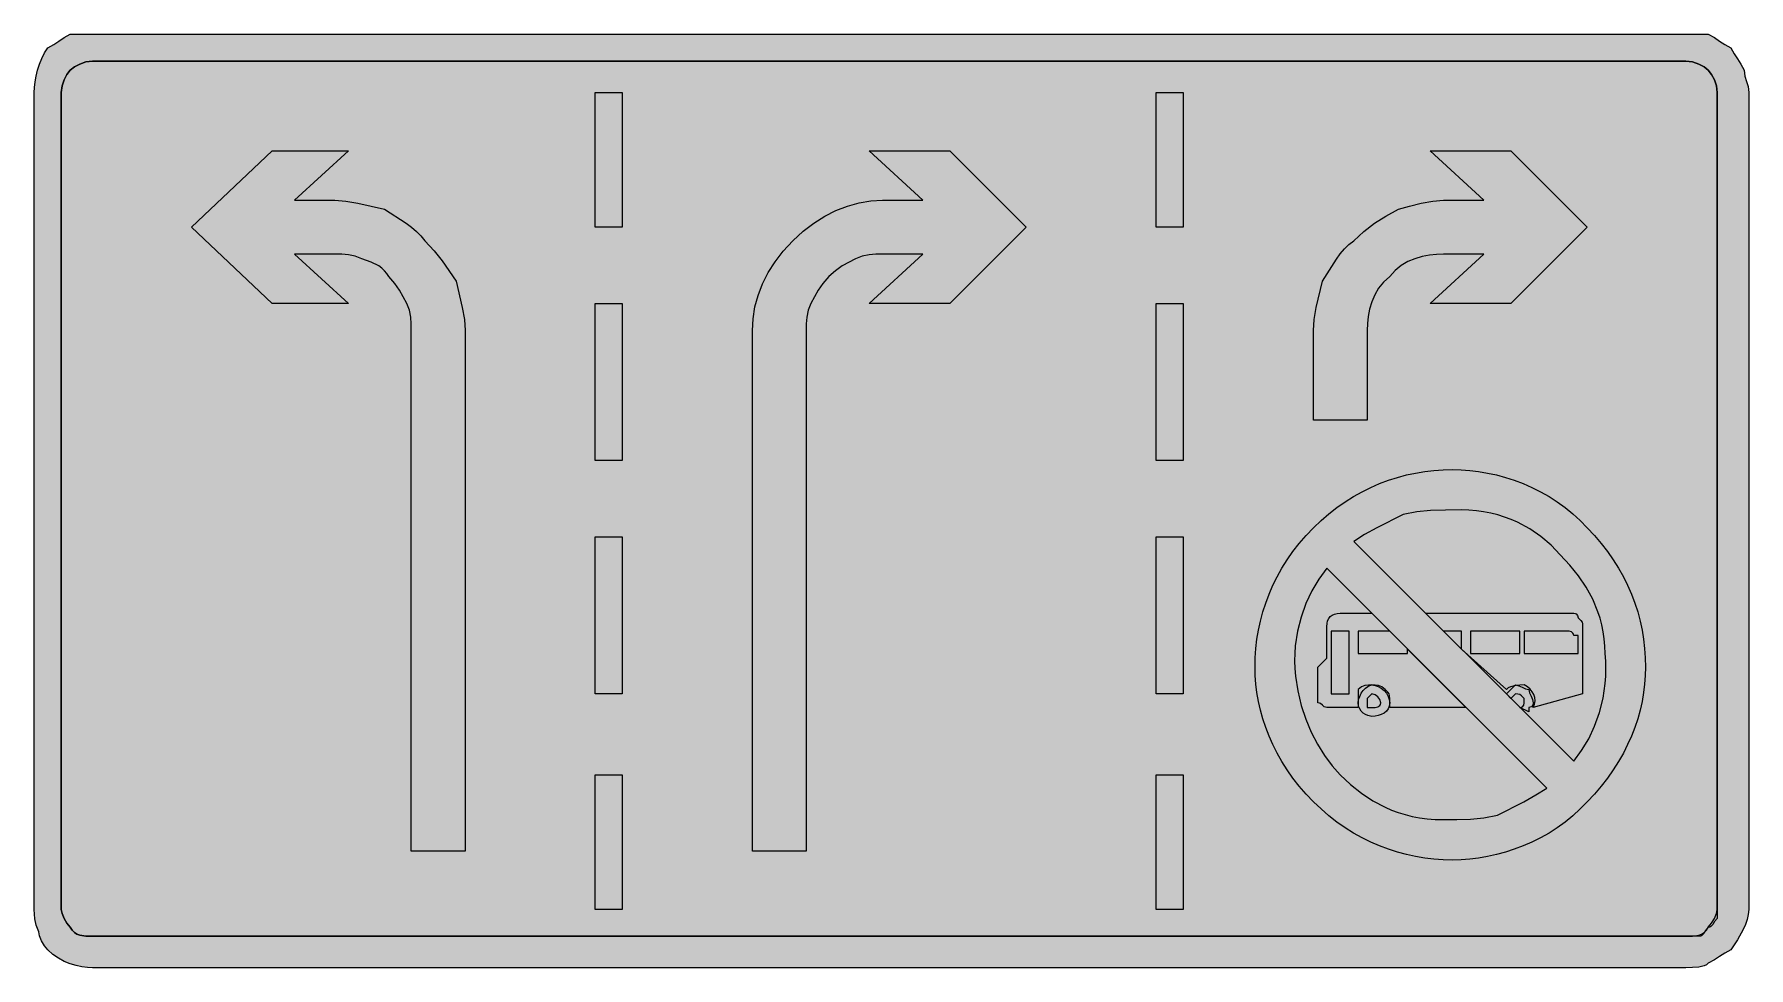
# Model space of a CAD drawing. Header units: metres. Extents: x 55 to 513, y 11 to 260.
import ezdxf

# ---------------------------------------------------------------- set-up
doc = ezdxf.new("R2010")
doc.units = ezdxf.units.M
for name, color, linetype, true_color in [('FILL_BLACK_000000', 7, 'Continuous', 0x000000), ('FILL_RED_FF0000', 7, 'Continuous', 0xff0000), ('FILL_WHITE_FFFFFF', 7, 'Continuous', 0xffffff)]:
    doc.layers.add(name, color=color, linetype=linetype, true_color=true_color)

msp = doc.modelspace()

# ---------------------------------------------------------------- hatches: boundary and pattern name
at = {"layer": 'FILL_BLACK_000000', "true_color": 0x000000}
h = msp.add_hatch(color=7, dxfattribs=at)
h.dxf.hatch_style = 1
h.paths.add_polyline_path([(502.41, 260.16), (504.02, 259.26), (505.41, 258.36), (506.8, 257.46), (508.41, 256.56), (509.31, 254.95), (510.21, 253.56), (511.11, 252.17), (512.01, 250.56), (512.2, 248.95), (512.61, 247.56), (513.02, 246.17), (513.21, 244.56), (513.21, 26.16), (513.1, 24.81), (512.8, 23.46), (512.32, 22.11), (511.71, 20.76), (510.17, 18.06), (508.41, 15.36), (506.8, 14.46), (505.41, 13.56), (504.02, 12.66), (502.41, 11.76), (501.91, 11.36), (501.3, 11.07), (499.86, 10.71), (498.19, 10.58), (496.41, 10.56), (70.41, 10.56), (69.01, 10.62), (67.52, 10.8), (65.98, 11.13), (64.41, 11.61), (62.84, 12.26), (61.3, 13.09), (59.81, 14.12), (58.41, 15.36), (57.53, 16.45), (56.76, 17.76), (56.22, 19.07), (56.01, 20.16), (55.32, 21.94), (54.96, 23.61), (54.81, 26.16), (54.81, 244.56), (54.87, 245.96), (55.03, 247.45), (55.32, 248.99), (55.71, 250.56), (56.22, 252.13), (56.83, 253.67), (57.57, 255.16), (58.41, 256.56), (60.02, 257.46), (61.41, 258.36), (62.8, 259.26), (64.41, 260.16), (70.41, 260.16), (496.41, 260.16), (502.41, 260.16)])
h.paths.add_polyline_path([(66.96, 252.21), (65.52, 251.44), (64.41, 250.56), (63.53, 249.45), (62.76, 248.01), (62.22, 246.34), (62.01, 244.56), (62.01, 26.16), (62.22, 25.07), (62.76, 23.76), (63.53, 22.45), (64.41, 21.36), (64.91, 20.57), (65.52, 19.97), (66.2, 19.55), (66.96, 19.26), (68.63, 19), (70.41, 18.96), (496.41, 18.96), (498.19, 19), (499.86, 19.26), (500.62, 19.55), (501.3, 19.97), (501.91, 20.57), (502.41, 21.36), (503.29, 22.45), (504.06, 23.76), (504.6, 25.07), (504.81, 26.16), (504.81, 244.56), (504.6, 246.34), (504.06, 248.01), (503.29, 249.45), (502.41, 250.56), (501.3, 251.44), (499.86, 252.21), (498.19, 252.75), (496.41, 252.96), (70.41, 252.96), (68.63, 252.75), (66.96, 252.21)], flags=16)
h = msp.add_hatch(color=7, dxfattribs=at)
h.dxf.hatch_style = 1
h.paths.add_polyline_path([(204.81, 244.56), (212.01, 244.56), (212.01, 208.56), (204.81, 208.56), (204.81, 244.56)])
h = msp.add_hatch(color=7, dxfattribs=at)
h.dxf.hatch_style = 1
h.paths.add_polyline_path([(354.81, 244.56), (362.01, 244.56), (362.01, 208.56), (354.81, 208.56), (354.81, 244.56)])
h = msp.add_hatch(color=7, dxfattribs=at)
h.dxf.hatch_style = 1
h.paths.add_polyline_path([(138.81, 228.96), (124.41, 215.76), (135.21, 215.76), (138.12, 215.55), (141.36, 215.01), (148.41, 213.36), (154.26, 209.61), (155.69, 208.57), (157.02, 207.45), (158.2, 206.26), (159.21, 204.96), (161.7, 202.26), (163.86, 199.56), (167.61, 194.16), (169.26, 187.11), (169.8, 183.87), (170.01, 180.96), (170.01, 41.76), (155.61, 41.76), (155.61, 180.96), (155.59, 182.76), (155.46, 184.56), (155.1, 186.36), (154.41, 188.16), (152.46, 191.76), (151.2, 193.56), (149.61, 195.36), (149.1, 196.21), (148.48, 196.95), (147.75, 197.62), (146.91, 198.21), (144.88, 199.24), (142.41, 200.16), (140.61, 200.85), (138.81, 201.21), (137.01, 201.34), (135.21, 201.36), (124.41, 201.36), (138.81, 188.16), (118.41, 188.16), (96.81, 208.56), (118.41, 228.96), (138.81, 228.96)])
h = msp.add_hatch(color=7, dxfattribs=at)
h.dxf.hatch_style = 1
h.paths.add_polyline_path([(320.01, 208.56), (299.61, 188.16), (278.01, 188.16), (292.41, 201.36), (281.61, 201.36), (279.81, 201.34), (278.01, 201.21), (276.21, 200.85), (274.41, 200.16), (270.81, 198.21), (269.01, 196.95), (267.21, 195.36), (265.62, 193.56), (264.36, 191.76), (262.41, 188.16), (261.72, 186.36), (261.36, 184.56), (261.23, 182.76), (261.21, 180.96), (261.21, 41.76), (246.81, 41.76), (246.81, 180.96), (246.98, 184.11), (247.48, 187.24), (248.33, 190.35), (249.51, 193.41), (251.03, 196.42), (252.88, 199.35), (255.08, 202.21), (257.61, 204.96), (260.36, 207.49), (263.22, 209.68), (266.15, 211.54), (269.16, 213.06), (272.22, 214.24), (275.33, 215.08), (278.46, 215.59), (281.61, 215.76), (292.41, 215.76), (278.01, 228.96), (299.61, 228.96), (320.01, 208.56)])
h = msp.add_hatch(color=7, dxfattribs=at)
h.dxf.hatch_style = 1
h.paths.add_polyline_path([(470.01, 208.56), (449.61, 188.16), (428.01, 188.16), (442.41, 201.36), (431.61, 201.36), (429.76, 201.3), (427.84, 201.1), (425.89, 200.73), (423.96, 200.16), (422.08, 199.37), (420.3, 198.32), (418.67, 197), (417.21, 195.36), (415.57, 193.9), (414.25, 192.27), (413.2, 190.49), (412.41, 188.61), (411.84, 186.68), (411.47, 184.73), (411.27, 182.81), (411.21, 180.96), (411.21, 156.96), (396.81, 156.96), (396.81, 180.96), (397.02, 183.87), (397.56, 187.11), (399.21, 194.16), (402.96, 200.01), (404, 201.44), (405.12, 202.77), (406.31, 203.95), (407.61, 204.96), (410.33, 207.45), (413.16, 209.61), (416.22, 211.54), (419.61, 213.36), (422.5, 214.24), (425.61, 215.01), (428.72, 215.55), (431.61, 215.76), (442.41, 215.76), (428.01, 228.96), (449.61, 228.96), (470.01, 208.56)])
h = msp.add_hatch(color=7, dxfattribs=at)
h.dxf.hatch_style = 1
h.paths.add_polyline_path([(204.81, 188.16), (212.01, 188.16), (212.01, 146.16), (204.81, 146.16), (204.81, 188.16)])
h = msp.add_hatch(color=7, dxfattribs=at)
h.dxf.hatch_style = 1
h.paths.add_polyline_path([(354.81, 188.16), (362.01, 188.16), (362.01, 146.16), (354.81, 146.16), (354.81, 188.16)])
h = msp.add_hatch(color=7, dxfattribs=at)
h.dxf.hatch_style = 1
h.paths.add_polyline_path([(204.81, 125.76), (212.01, 125.76), (212.01, 83.76), (204.81, 83.76), (204.81, 125.76)])
h = msp.add_hatch(color=7, dxfattribs=at)
h.dxf.hatch_style = 1
h.paths.add_polyline_path([(354.81, 125.76), (362.01, 125.76), (362.01, 83.76), (354.81, 83.76), (354.81, 125.76)])
h = msp.add_hatch(color=7, dxfattribs=at)
h.dxf.hatch_style = 1
h.paths.add_polyline_path([(417.21, 82.56), (417.19, 83.27), (417.06, 83.76), (416.7, 84.25), (416.01, 84.96), (415.11, 85.65), (414.21, 86.01), (413.31, 86.14), (412.41, 86.16), (411.51, 86.14), (410.61, 86.01), (409.71, 85.65), (408.81, 84.96), (408.81, 82.56), (408.81, 80.16), (400.41, 80.16), (400.01, 80.21), (399.7, 80.35), (399.21, 80.76), (398.72, 81.17), (398.41, 81.31), (398.01, 81.36), (398.01, 82.56), (398.01, 90.96), (400.41, 93.36), (400.41, 101.76), (400.47, 102.6), (400.63, 103.33), (400.92, 103.95), (401.31, 104.46), (401.82, 104.85), (402.43, 105.13), (403.17, 105.3), (404.01, 105.36), (412.41, 105.36), (417.21, 100.56), (408.81, 100.56), (408.81, 94.56), (422.01, 94.56), (422.01, 95.76), (437.61, 80.16), (417.21, 80.16), (417.21, 82.56)])
h.paths.add_polyline_path([(401.61, 83.76), (406.41, 83.76), (406.41, 100.56), (401.61, 100.56), (401.61, 83.76)], flags=16)
h = msp.add_hatch(color=7, dxfattribs=at)
h.dxf.hatch_style = 1
h.paths.add_polyline_path([(466.81, 105.31), (467.1, 105.17), (467.46, 104.76), (467.61, 104.16), (468.3, 103.45), (468.66, 102.96), (468.79, 102.47), (468.81, 101.76), (468.81, 83.76), (455.61, 80.16), (455.95, 81.06), (456.08, 81.94), (456.01, 82.8), (455.76, 83.61), (455.34, 84.37), (454.77, 85.05), (454.05, 85.66), (453.21, 86.16), (450.81, 86.01), (449.5, 85.65), (448.91, 85.36), (448.41, 84.96), (436.41, 95.76), (436.41, 100.56), (431.61, 100.56), (426.81, 105.36), (465.21, 105.36), (466.41, 105.36), (466.81, 105.31)])
h.paths.add_polyline_path([(466.41, 99.36), (466.36, 99.76), (466.22, 100.05), (465.81, 100.41), (465.21, 100.56), (453.21, 100.56), (453.21, 94.56), (467.61, 94.56), (467.61, 98.16), (467.61, 99.36), (466.41, 99.36)], flags=16)
h.paths.add_polyline_path([(438.81, 100.56), (438.81, 94.56), (452.01, 94.56), (452.01, 100.56), (438.81, 100.56)], flags=16)
h = msp.add_hatch(color=7, dxfattribs=at)
h.dxf.hatch_style = 1
h.paths.add_polyline_path([(416.8, 79.78), (416.32, 79.17), (415.71, 78.66), (414.98, 78.27), (414.17, 77.98), (413.31, 77.82), (412.41, 77.76), (411.34, 77.98), (410.74, 78.27), (410.16, 78.66), (409.63, 79.17), (409.2, 79.78), (408.92, 80.52), (408.81, 81.36), (408.92, 82.26), (409.2, 83.12), (409.63, 83.93), (410.16, 84.66), (410.74, 85.27), (411.34, 85.75), (411.91, 86.05), (412.41, 86.16), (413.31, 86.05), (414.17, 85.75), (414.98, 85.27), (415.71, 84.66), (416.32, 83.93), (416.8, 83.12), (417.1, 82.26), (417.21, 81.36), (417.1, 80.52), (416.8, 79.78)])
h.paths.add_polyline_path([(414.06, 83.01), (413.29, 83.55), (412.41, 83.76), (411.21, 82.56), (411.21, 81.36), (411.21, 80.16), (412.41, 80.16), (413.29, 80.18), (414.06, 80.31), (414.6, 80.67), (414.76, 80.96), (414.81, 81.36), (414.6, 82.24), (414.06, 83.01)], flags=16)
h = msp.add_hatch(color=7, dxfattribs=at)
h.dxf.hatch_style = 1
h.paths.add_polyline_path([(450.81, 86.16), (451.71, 85.97), (452.61, 85.56), (453.51, 85.15), (454.41, 84.96), (454.6, 84.06), (455.01, 83.16), (455.42, 82.26), (455.61, 81.36), (455.46, 80.76), (455.1, 80.35), (454.81, 80.21), (454.41, 80.16), (454.41, 78.96), (452.01, 80.16), (452.41, 80.21), (452.7, 80.35), (453.06, 80.76), (453.21, 81.36), (453.21, 82.56), (452.5, 83.25), (452.01, 83.61), (451.52, 83.74), (450.81, 83.76), (449.61, 82.56), (448.41, 83.76), (450.81, 86.16)])
h = msp.add_hatch(color=7, dxfattribs=at)
h.dxf.hatch_style = 1
h.paths.add_polyline_path([(204.81, 62.16), (212.01, 62.16), (212.01, 26.16), (204.81, 26.16), (204.81, 62.16)])
h = msp.add_hatch(color=7, dxfattribs=at)
h.dxf.hatch_style = 1
h.paths.add_polyline_path([(354.81, 62.16), (362.01, 62.16), (362.01, 26.16), (354.81, 26.16), (354.81, 62.16)])
at = {"layer": 'FILL_RED_FF0000', "true_color": 0xff0000}
h = msp.add_hatch(color=7, dxfattribs=at)
h.dxf.hatch_style = 1
h.paths.add_polyline_path([(485.1, 84.11), (484.69, 81.79), (484.17, 79.47), (483.52, 77.14), (482.75, 74.82), (481.86, 72.51), (480.84, 70.21), (479.69, 67.93), (478.41, 65.68), (477, 63.45), (475.46, 61.26), (473.78, 59.12), (471.96, 57.01), (470.01, 54.96), (468.16, 53.01), (466.2, 51.19), (464.15, 49.51), (462.02, 47.97), (459.82, 46.56), (457.56, 45.28), (455.26, 44.13), (452.91, 43.11), (450.54, 42.22), (448.14, 41.45), (445.74, 40.8), (443.35, 40.28), (440.97, 39.87), (438.61, 39.59), (436.29, 39.42), (434.01, 39.36), (431.54, 39.42), (429.06, 39.59), (426.6, 39.87), (424.15, 40.28), (421.71, 40.8), (419.29, 41.45), (416.89, 42.22), (414.51, 43.11), (412.16, 44.13), (409.85, 45.28), (407.56, 46.56), (405.32, 47.97), (403.12, 49.51), (400.97, 51.19), (398.86, 53.01), (396.81, 54.96), (394.86, 57.01), (393.04, 59.12), (391.36, 61.26), (389.82, 63.45), (388.41, 65.68), (387.13, 67.93), (385.98, 70.21), (384.96, 72.51), (384.07, 74.82), (383.3, 77.14), (382.65, 79.47), (382.13, 81.79), (381.72, 84.11), (381.44, 86.41), (381.27, 88.7), (381.21, 90.96), (381.27, 93.43), (381.44, 95.91), (381.72, 98.37), (382.13, 100.82), (382.65, 103.26), (383.3, 105.68), (384.07, 108.08), (384.96, 110.46), (385.98, 112.81), (387.13, 115.12), (388.41, 117.41), (389.82, 119.65), (391.36, 121.85), (393.04, 124), (394.86, 126.11), (396.81, 128.16), (398.86, 130.11), (400.97, 131.93), (403.12, 133.61), (405.32, 135.15), (407.56, 136.56), (409.85, 137.84), (412.16, 138.99), (414.51, 140.01), (416.89, 140.9), (419.29, 141.67), (421.71, 142.32), (424.15, 142.84), (426.6, 143.25), (429.06, 143.53), (431.54, 143.7), (434.01, 143.76), (436.29, 143.7), (438.61, 143.53), (440.97, 143.25), (443.35, 142.84), (445.74, 142.32), (448.14, 141.67), (450.54, 140.9), (452.91, 140.01), (455.26, 138.99), (457.56, 137.84), (459.82, 136.56), (462.02, 135.15), (464.15, 133.61), (466.2, 131.93), (468.16, 130.11), (470.01, 128.16), (471.96, 126.11), (473.78, 124), (475.46, 121.85), (477, 119.65), (478.41, 117.41), (479.69, 115.12), (480.84, 112.81), (481.86, 110.46), (482.75, 108.08), (483.52, 105.68), (484.17, 103.26), (484.69, 100.82), (485.1, 98.37), (485.38, 95.91), (485.55, 93.43), (485.61, 90.96), (485.55, 88.7), (485.38, 86.41), (485.1, 84.11)])
h.paths.add_polyline_path([(472.02, 75.19), (473.31, 78.81), (474.26, 82.6), (474.85, 86.52), (474.99, 88.51), (475.04, 90.52), (474.98, 92.54), (474.81, 94.56), (474.75, 96.56), (474.59, 98.5), (474.32, 100.39), (473.95, 102.23), (473.48, 104.02), (472.91, 105.76), (471.51, 109.11), (469.77, 112.29), (467.72, 115.32), (465.39, 118.2), (462.81, 120.96), (460.4, 123.54), (457.67, 125.87), (454.67, 127.92), (451.41, 129.66), (449.69, 130.4), (447.93, 131.06), (446.11, 131.63), (444.25, 132.1), (442.34, 132.47), (440.4, 132.74), (438.42, 132.9), (436.41, 132.96), (432.12, 132.94), (428.16, 132.81), (424.43, 132.45), (420.81, 131.76), (413.76, 128.16), (410.52, 126.36), (407.61, 124.56), (466.41, 65.76), (468.54, 68.62), (470.42, 71.78), (472.02, 75.19)], flags=16)
h.paths.add_polyline_path([(396.4, 111.34), (394.8, 107.93), (393.51, 104.31), (392.56, 100.52), (391.97, 96.6), (391.83, 94.61), (391.78, 92.6), (391.84, 90.58), (392.01, 88.56), (392.62, 84.57), (393.55, 80.72), (394.75, 77.04), (396.21, 73.56), (397.89, 70.3), (399.77, 67.3), (401.82, 64.57), (404.01, 62.16), (406.77, 59.58), (409.67, 57.25), (412.74, 55.2), (416.01, 53.46), (417.73, 52.72), (419.5, 52.06), (421.34, 51.49), (423.25, 51.02), (425.22, 50.65), (427.27, 50.38), (429.4, 50.22), (431.61, 50.16), (435.21, 50.18), (438.81, 50.31), (442.41, 50.67), (446.01, 51.36), (453.06, 54.96), (456.3, 56.76), (459.21, 58.56), (400.41, 117.36), (398.28, 114.5), (396.4, 111.34)], flags=16)
at = {"layer": 'FILL_WHITE_FFFFFF', "true_color": 0xffffff}
h = msp.add_hatch(color=7, dxfattribs=at)
h.dxf.hatch_style = 1
h.paths.add_polyline_path([(496.41, 252.96), (498.19, 252.75), (499.86, 252.21), (501.3, 251.44), (502.41, 250.56), (503.29, 249.45), (504.06, 248.01), (504.6, 246.34), (504.81, 244.56), (504.81, 26.16), (504.81, 23.76), (504.1, 22.88), (503.61, 22.11), (503.12, 21.57), (502.81, 21.41), (502.41, 21.36), (501.7, 20.48), (501.21, 19.71), (500.72, 19.17), (500.41, 19.01), (500.01, 18.96), (496.41, 18.96), (70.41, 18.96), (68.63, 19), (66.96, 19.26), (66.2, 19.55), (65.52, 19.97), (64.91, 20.57), (64.41, 21.36), (63.53, 22.45), (62.76, 23.76), (62.22, 25.07), (62.01, 26.16), (62.01, 244.56), (62.22, 246.34), (62.76, 248.01), (63.53, 249.45), (64.41, 250.56), (65.52, 251.44), (66.96, 252.21), (68.63, 252.75), (70.41, 252.96), (496.41, 252.96)])

# ---------------------------------------------------------------- linework, layer by layer
at = {"layer": 'FILL_BLACK_000000', "lineweight": 0, "true_color": 0x000000}
for points in [[(502.41, 260.16), (504.02, 259.26), (505.41, 258.36), (506.8, 257.46), (508.41, 256.56), (509.31, 254.95), (510.21, 253.56), (511.11, 252.17), (512.01, 250.56), (512.2, 248.95), (512.61, 247.56), (513.02, 246.17), (513.21, 244.56), (513.21, 26.16), (513.1, 24.81), (512.8, 23.46), (512.32, 22.11), (511.71, 20.76), (510.17, 18.06), (508.41, 15.36), (506.8, 14.46), (505.41, 13.56), (504.02, 12.66), (502.41, 11.76), (501.91, 11.36), (501.3, 11.07), (499.86, 10.71), (498.19, 10.58), (496.41, 10.56), (70.41, 10.56), (69.01, 10.62), (67.52, 10.8), (65.98, 11.13), (64.41, 11.61), (62.84, 12.26), (61.3, 13.09), (59.81, 14.12), (58.41, 15.36), (57.53, 16.45), (56.76, 17.76), (56.22, 19.07), (56.01, 20.16), (55.32, 21.94), (54.96, 23.61), (54.81, 26.16), (54.81, 244.56), (54.87, 245.96), (55.03, 247.45), (55.32, 248.99), (55.71, 250.56), (56.22, 252.13), (56.83, 253.67), (57.57, 255.16), (58.41, 256.56), (60.02, 257.46), (61.41, 258.36), (62.8, 259.26), (64.41, 260.16), (70.41, 260.16), (496.41, 260.16)], [(66.96, 252.21), (65.52, 251.44), (64.41, 250.56), (63.53, 249.45), (62.76, 248.01), (62.22, 246.34), (62.01, 244.56), (62.01, 26.16), (62.22, 25.07), (62.76, 23.76), (63.53, 22.45), (64.41, 21.36), (64.91, 20.57), (65.52, 19.97), (66.2, 19.55), (66.96, 19.26), (68.63, 19), (70.41, 18.96), (496.41, 18.96), (498.19, 19), (499.86, 19.26), (500.62, 19.55), (501.3, 19.97), (501.91, 20.57), (502.41, 21.36), (503.29, 22.45), (504.06, 23.76), (504.6, 25.07), (504.81, 26.16), (504.81, 244.56), (504.6, 246.34), (504.06, 248.01), (503.29, 249.45), (502.41, 250.56), (501.3, 251.44), (499.86, 252.21), (498.19, 252.75), (496.41, 252.96), (70.41, 252.96), (68.63, 252.75)], [(204.81, 244.56), (212.01, 244.56), (212.01, 208.56), (204.81, 208.56)], [(354.81, 244.56), (362.01, 244.56), (362.01, 208.56), (354.81, 208.56)], [(138.81, 228.96), (124.41, 215.76), (135.21, 215.76), (138.12, 215.55), (141.36, 215.01), (148.41, 213.36), (154.26, 209.61), (155.69, 208.57), (157.02, 207.45), (158.2, 206.26), (159.21, 204.96), (161.7, 202.26), (163.86, 199.56), (167.61, 194.16), (169.26, 187.11), (169.8, 183.87), (170.01, 180.96), (170.01, 41.76), (155.61, 41.76), (155.61, 180.96), (155.59, 182.76), (155.46, 184.56), (155.1, 186.36), (154.41, 188.16), (152.46, 191.76), (151.2, 193.56), (149.61, 195.36), (149.1, 196.21), (148.48, 196.95), (147.75, 197.62), (146.91, 198.21), (144.88, 199.24), (142.41, 200.16), (140.61, 200.85), (138.81, 201.21), (137.01, 201.34), (135.21, 201.36), (124.41, 201.36), (138.81, 188.16), (118.41, 188.16), (96.81, 208.56), (118.41, 228.96)], [(320.01, 208.56), (299.61, 188.16), (278.01, 188.16), (292.41, 201.36), (281.61, 201.36), (279.81, 201.34), (278.01, 201.21), (276.21, 200.85), (274.41, 200.16), (270.81, 198.21), (269.01, 196.95), (267.21, 195.36), (265.62, 193.56), (264.36, 191.76), (262.41, 188.16), (261.72, 186.36), (261.36, 184.56), (261.23, 182.76), (261.21, 180.96), (261.21, 41.76), (246.81, 41.76), (246.81, 180.96), (246.98, 184.11), (247.48, 187.24), (248.33, 190.35), (249.51, 193.41), (251.03, 196.42), (252.88, 199.35), (255.08, 202.21), (257.61, 204.96), (260.36, 207.49), (263.22, 209.68), (266.15, 211.54), (269.16, 213.06), (272.22, 214.24), (275.33, 215.08), (278.46, 215.59), (281.61, 215.76), (292.41, 215.76), (278.01, 228.96), (299.61, 228.96)], [(470.01, 208.56), (449.61, 188.16), (428.01, 188.16), (442.41, 201.36), (431.61, 201.36), (429.76, 201.3), (427.84, 201.1), (425.89, 200.73), (423.96, 200.16), (422.08, 199.37), (420.3, 198.32), (418.67, 197), (417.21, 195.36), (415.57, 193.9), (414.25, 192.27), (413.2, 190.49), (412.41, 188.61), (411.84, 186.68), (411.47, 184.73), (411.27, 182.81), (411.21, 180.96), (411.21, 156.96), (396.81, 156.96), (396.81, 180.96), (397.02, 183.87), (397.56, 187.11), (399.21, 194.16), (402.96, 200.01), (404, 201.44), (405.12, 202.77), (406.31, 203.95), (407.61, 204.96), (410.33, 207.45), (413.16, 209.61), (416.22, 211.54), (419.61, 213.36), (422.5, 214.24), (425.61, 215.01), (428.72, 215.55), (431.61, 215.76), (442.41, 215.76), (428.01, 228.96), (449.61, 228.96)], [(204.81, 188.16), (212.01, 188.16), (212.01, 146.16), (204.81, 146.16)], [(354.81, 188.16), (362.01, 188.16), (362.01, 146.16), (354.81, 146.16)], [(204.81, 125.76), (212.01, 125.76), (212.01, 83.76), (204.81, 83.76)], [(354.81, 125.76), (362.01, 125.76), (362.01, 83.76), (354.81, 83.76)], [(417.21, 82.56), (417.19, 83.27), (417.06, 83.76), (416.7, 84.25), (416.01, 84.96), (415.11, 85.65), (414.21, 86.01), (413.31, 86.14), (412.41, 86.16), (411.51, 86.14), (410.61, 86.01), (409.71, 85.65), (408.81, 84.96), (408.81, 82.56), (408.81, 80.16), (400.41, 80.16), (400.01, 80.21), (399.7, 80.35), (399.21, 80.76), (398.72, 81.17), (398.41, 81.31), (398.01, 81.36), (398.01, 82.56), (398.01, 90.96), (400.41, 93.36), (400.41, 101.76), (400.47, 102.6), (400.63, 103.33), (400.92, 103.95), (401.31, 104.46), (401.82, 104.85), (402.43, 105.13), (403.17, 105.3), (404.01, 105.36), (412.41, 105.36), (417.21, 100.56), (408.81, 100.56), (408.81, 94.56), (422.01, 94.56), (422.01, 95.76), (437.61, 80.16), (417.21, 80.16)], [(466.81, 105.31), (467.1, 105.17), (467.46, 104.76), (467.61, 104.16), (468.3, 103.45), (468.66, 102.96), (468.79, 102.47), (468.81, 101.76), (468.81, 83.76), (455.61, 80.16), (455.95, 81.06), (456.08, 81.94), (456.01, 82.8), (455.76, 83.61), (455.34, 84.37), (454.77, 85.05), (454.05, 85.66), (453.21, 86.16), (450.81, 86.01), (449.5, 85.65), (448.91, 85.36), (448.41, 84.96), (436.41, 95.76), (436.41, 100.56), (431.61, 100.56), (426.81, 105.36), (465.21, 105.36), (466.41, 105.36)], [(401.61, 83.76), (406.41, 83.76), (406.41, 100.56), (401.61, 100.56)], [(438.81, 100.56), (438.81, 94.56), (452.01, 94.56), (452.01, 100.56)], [(466.41, 99.36), (466.36, 99.76), (466.22, 100.05), (465.81, 100.41), (465.21, 100.56), (453.21, 100.56), (453.21, 94.56), (467.61, 94.56), (467.61, 98.16), (467.61, 99.36)], [(416.8, 79.78), (416.32, 79.17), (415.71, 78.66), (414.98, 78.27), (414.17, 77.98), (413.31, 77.82), (412.41, 77.76), (411.34, 77.98), (410.74, 78.27), (410.16, 78.66), (409.63, 79.17), (409.2, 79.78), (408.92, 80.52), (408.81, 81.36), (408.92, 82.26), (409.2, 83.12), (409.63, 83.93), (410.16, 84.66), (410.74, 85.27), (411.34, 85.75), (411.91, 86.05), (412.41, 86.16), (413.31, 86.05), (414.17, 85.75), (414.98, 85.27), (415.71, 84.66), (416.32, 83.93), (416.8, 83.12), (417.1, 82.26), (417.21, 81.36), (417.1, 80.52)], [(414.06, 83.01), (413.29, 83.55), (412.41, 83.76), (411.21, 82.56), (411.21, 81.36), (411.21, 80.16), (412.41, 80.16), (413.29, 80.18), (414.06, 80.31), (414.6, 80.67), (414.76, 80.96), (414.81, 81.36), (414.6, 82.24)], [(450.81, 86.16), (451.71, 85.97), (452.61, 85.56), (453.51, 85.15), (454.41, 84.96), (454.6, 84.06), (455.01, 83.16), (455.42, 82.26), (455.61, 81.36), (455.46, 80.76), (455.1, 80.35), (454.81, 80.21), (454.41, 80.16), (454.41, 78.96), (452.01, 80.16), (452.41, 80.21), (452.7, 80.35), (453.06, 80.76), (453.21, 81.36), (453.21, 82.56), (452.5, 83.25), (452.01, 83.61), (451.52, 83.74), (450.81, 83.76), (449.61, 82.56), (448.41, 83.76)], [(204.81, 62.16), (212.01, 62.16), (212.01, 26.16), (204.81, 26.16)], [(354.81, 62.16), (362.01, 62.16), (362.01, 26.16), (354.81, 26.16)]]:
    msp.add_lwpolyline(points, close=True, dxfattribs=at)
at = {"layer": 'FILL_RED_FF0000', "lineweight": 0, "true_color": 0xff0000}
for points in [[(485.1, 84.11), (484.69, 81.79), (484.17, 79.47), (483.52, 77.14), (482.75, 74.82), (481.86, 72.51), (480.84, 70.21), (479.69, 67.93), (478.41, 65.68), (477, 63.45), (475.46, 61.26), (473.78, 59.12), (471.96, 57.01), (470.01, 54.96), (468.16, 53.01), (466.2, 51.19), (464.15, 49.51), (462.02, 47.97), (459.82, 46.56), (457.56, 45.28), (455.26, 44.13), (452.91, 43.11), (450.54, 42.22), (448.14, 41.45), (445.74, 40.8), (443.35, 40.28), (440.97, 39.87), (438.61, 39.59), (436.29, 39.42), (434.01, 39.36), (431.54, 39.42), (429.06, 39.59), (426.6, 39.87), (424.15, 40.28), (421.71, 40.8), (419.29, 41.45), (416.89, 42.22), (414.51, 43.11), (412.16, 44.13), (409.85, 45.28), (407.56, 46.56), (405.32, 47.97), (403.12, 49.51), (400.97, 51.19), (398.86, 53.01), (396.81, 54.96), (394.86, 57.01), (393.04, 59.12), (391.36, 61.26), (389.82, 63.45), (388.41, 65.68), (387.13, 67.93), (385.98, 70.21), (384.96, 72.51), (384.07, 74.82), (383.3, 77.14), (382.65, 79.47), (382.13, 81.79), (381.72, 84.11), (381.44, 86.41), (381.27, 88.7), (381.21, 90.96), (381.27, 93.43), (381.44, 95.91), (381.72, 98.37), (382.13, 100.82), (382.65, 103.26), (383.3, 105.68), (384.07, 108.08), (384.96, 110.46), (385.98, 112.81), (387.13, 115.12), (388.41, 117.41), (389.82, 119.65), (391.36, 121.85), (393.04, 124), (394.86, 126.11), (396.81, 128.16), (398.86, 130.11), (400.97, 131.93), (403.12, 133.61), (405.32, 135.15), (407.56, 136.56), (409.85, 137.84), (412.16, 138.99), (414.51, 140.01), (416.89, 140.9), (419.29, 141.67), (421.71, 142.32), (424.15, 142.84), (426.6, 143.25), (429.06, 143.53), (431.54, 143.7), (434.01, 143.76), (436.29, 143.7), (438.61, 143.53), (440.97, 143.25), (443.35, 142.84), (445.74, 142.32), (448.14, 141.67), (450.54, 140.9), (452.91, 140.01), (455.26, 138.99), (457.56, 137.84), (459.82, 136.56), (462.02, 135.15), (464.15, 133.61), (466.2, 131.93), (468.16, 130.11), (470.01, 128.16), (471.96, 126.11), (473.78, 124), (475.46, 121.85), (477, 119.65), (478.41, 117.41), (479.69, 115.12), (480.84, 112.81), (481.86, 110.46), (482.75, 108.08), (483.52, 105.68), (484.17, 103.26), (484.69, 100.82), (485.1, 98.37), (485.38, 95.91), (485.55, 93.43), (485.61, 90.96), (485.55, 88.7), (485.38, 86.41)], [(472.02, 75.19), (473.31, 78.81), (474.26, 82.6), (474.85, 86.52), (474.99, 88.51), (475.04, 90.52), (474.98, 92.54), (474.81, 94.56), (474.75, 96.56), (474.59, 98.5), (474.32, 100.39), (473.95, 102.23), (473.48, 104.02), (472.91, 105.76), (471.51, 109.11), (469.77, 112.29), (467.72, 115.32), (465.39, 118.2), (462.81, 120.96), (460.4, 123.54), (457.67, 125.87), (454.67, 127.92), (451.41, 129.66), (449.69, 130.4), (447.93, 131.06), (446.11, 131.63), (444.25, 132.1), (442.34, 132.47), (440.4, 132.74), (438.42, 132.9), (436.41, 132.96), (432.12, 132.94), (428.16, 132.81), (424.43, 132.45), (420.81, 131.76), (413.76, 128.16), (410.52, 126.36), (407.61, 124.56), (466.41, 65.76), (468.54, 68.62), (470.42, 71.78)], [(396.4, 111.34), (394.8, 107.93), (393.51, 104.31), (392.56, 100.52), (391.97, 96.6), (391.83, 94.61), (391.78, 92.6), (391.84, 90.58), (392.01, 88.56), (392.62, 84.57), (393.55, 80.72), (394.75, 77.04), (396.21, 73.56), (397.89, 70.3), (399.77, 67.3), (401.82, 64.57), (404.01, 62.16), (406.77, 59.58), (409.67, 57.25), (412.74, 55.2), (416.01, 53.46), (417.73, 52.72), (419.5, 52.06), (421.34, 51.49), (423.25, 51.02), (425.22, 50.65), (427.27, 50.38), (429.4, 50.22), (431.61, 50.16), (435.21, 50.18), (438.81, 50.31), (442.41, 50.67), (446.01, 51.36), (453.06, 54.96), (456.3, 56.76), (459.21, 58.56), (400.41, 117.36), (398.28, 114.5)]]:
    msp.add_lwpolyline(points, close=True, dxfattribs=at)
at = {"layer": 'FILL_WHITE_FFFFFF', "lineweight": 0, "true_color": 0xffffff}
msp.add_lwpolyline([(496.41, 252.96), (498.19, 252.75), (499.86, 252.21), (501.3, 251.44), (502.41, 250.56), (503.29, 249.45), (504.06, 248.01), (504.6, 246.34), (504.81, 244.56), (504.81, 26.16), (504.81, 23.76), (504.1, 22.88), (503.61, 22.11), (503.12, 21.57), (502.81, 21.41), (502.41, 21.36), (501.7, 20.48), (501.21, 19.71), (500.72, 19.17), (500.41, 19.01), (500.01, 18.96), (496.41, 18.96), (70.41, 18.96), (68.63, 19), (66.96, 19.26), (66.2, 19.55), (65.52, 19.97), (64.91, 20.57), (64.41, 21.36), (63.53, 22.45), (62.76, 23.76), (62.22, 25.07), (62.01, 26.16), (62.01, 244.56), (62.22, 246.34), (62.76, 248.01), (63.53, 249.45), (64.41, 250.56), (65.52, 251.44), (66.96, 252.21), (68.63, 252.75), (70.41, 252.96)], close=True, dxfattribs=at)

doc.saveas('drawing.dxf')
